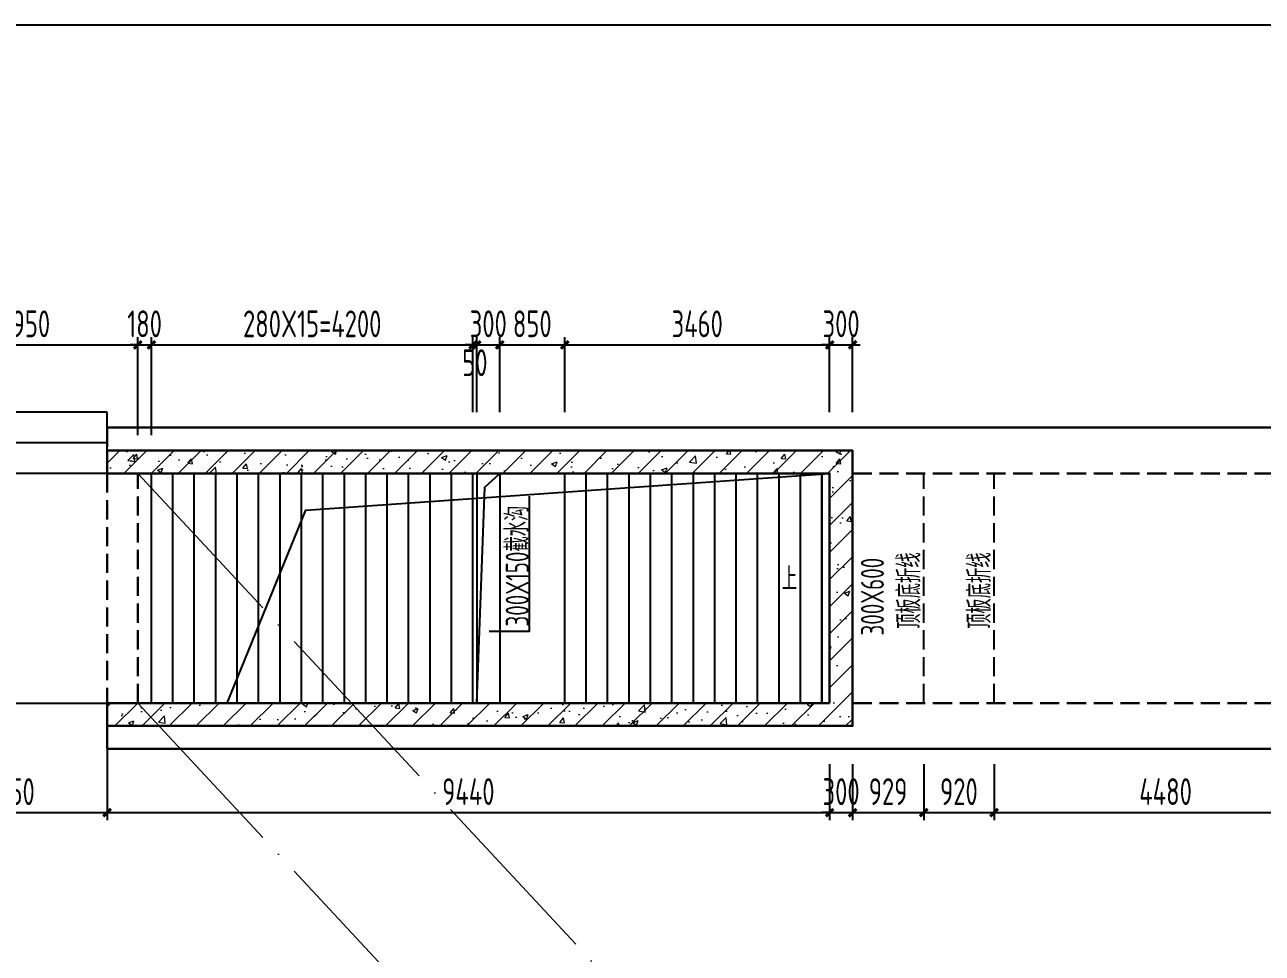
# Model space of a CAD drawing. Header units: millimetres. Extents: x -897614 to 191467, y -439928 to 101803.
# Drawn here: x -421766 to -405598, y -116522 to -104387 of the extents above; entities that cross this region are included whole.
import ezdxf

# ---------------------------------------------------------------- set-up
doc = ezdxf.new("R2010")
doc.units = ezdxf.units.MM
doc.header["$LTSCALE"] = 1000
for name, pattern in [('ACAD_ISO04W100', [30, 24, -3, 0, -3]), ('DASH', [0.35, 0.25, -0.1]), ('DASHED', [19.05, 12.7, -6.35])]:
    doc.linetypes.add(name, pattern=pattern)
for name, color, linetype, lineweight in [('Beam', 4, 'DASHED', 25), ('DOTE', 8, 'ACAD_ISO04W100', 9), ('PUB_HATCH', 8, 'Continuous', 18), ('WALL', 6, 'Continuous', 30)]:
    doc.layers.add(name, color=color, linetype=linetype, lineweight=lineweight)
for name, color, linetype in [('DIM_LEAD', 3, 'Continuous'), ('DIM_SYMB', 3, 'Continuous'), ('gps', 233, 'Continuous'), ('JG_TEXT', 7, 'Continuous'), ('KD', 7, 'Continuous'), ('PUB_TEXT', 7, 'Continuous'), ('STAIR', 2, 'Continuous'), ('ZDX', 7, 'DASH')]:
    doc.layers.add(name, color=color, linetype=linetype)
doc.layers.add('DY', color=1, linetype='Continuous', plot=False)
doc.styles.add('TSSD', font='tssdeng.shx', dxfattribs={"width": 0.7, "bigfont": 'tssdchn.shx'})
doc.dimstyles.new('TSD', dxfattribs={"dimtxt": 350, "dimasz": 100, "dimexe": 100, "dimexo": 200, "dimgap": 100, "dimtad": 1, "dimdec": 0, "dimzin": 0, "dimdsep": 46, "dimtxsty": 'TSSD', "dimblk": 'ARCHTICK', "dimcen": 0.09, "dimclrt": 7, "dimazin": 2, "dimtfac": 1, "dimtdec": 0, "dimtix": 1, "dimtmove": 2, "dimatfit": 3, "dimfxl": 0, "dimtolj": 1, "dimtzin": 0, "dimarcsym": 0})

# ---------------------------------------------------------------- blocks, each defined once
blk = doc.blocks.new('_ArchTick')
at = {"color": 0, "linetype": 'ByBlock', "const_width": 0.4}
blk.add_lwpolyline([(-0.5, -0.5), (0.5, 0.5)], dxfattribs=at)
blk = doc.blocks.new('*D1444')
at = {"layer": 'Defpoints', "color": 0, "transparency": 16777216}
for p in [(-423240, -113252), (-420690, -113552), (-420690, -114684)]:
    blk.add_point(p, dxfattribs=at)
at = {"layer": 'DIM_LEAD', "color": 0, "lineweight": -2, "transparency": 16777216}
for p, q in [((-423240, -113452), (-423240, -114784)), ((-420690, -113752), (-420690, -114784)), ((-423240, -114684), (-420690, -114684))]:
    blk.add_line(p, q, dxfattribs=at)
at = {"layer": 'DIM_LEAD', "color": 0, "lineweight": -2, "transparency": 16777216, "xscale": 100, "yscale": 100, "zscale": 100, "rotation": 180}
blk.add_blockref('_ArchTick', (-423240, -114684), dxfattribs=at)
at = {"layer": 'DIM_LEAD', "color": 0, "lineweight": -2, "transparency": 16777216, "xscale": 100, "yscale": 100, "zscale": 100}
blk.add_blockref('_ArchTick', (-420690, -114684), dxfattribs=at)
at = {"layer": 'DIM_LEAD', "color": 7, "transparency": 16777216, "insert": (-421965, -114409), "char_height": 350, "attachment_point": 5, "style": 'TSSD'}
blk.add_mtext('\\A1;2550', dxfattribs=at)
blk = doc.blocks.new('*D1445')
at = {"layer": 'Defpoints', "color": 0, "transparency": 16777216}
for p in [(-420690, -113851, 0), (-411250, -113851), (-411250, -114684)]:
    blk.add_point(p, dxfattribs=at)
at = {"layer": 'DIM_LEAD', "color": 0, "lineweight": -2, "transparency": 16777216}
for p, q in [((-420690, -114051), (-420690, -114784)), ((-411250, -114051), (-411250, -114784)), ((-420690, -114684), (-411250, -114684))]:
    blk.add_line(p, q, dxfattribs=at)
at = {"layer": 'DIM_LEAD', "color": 0, "lineweight": -2, "transparency": 16777216, "xscale": 100, "yscale": 100, "zscale": 100, "rotation": 180}
blk.add_blockref('_ArchTick', (-420690, -114684), dxfattribs=at)
at = {"layer": 'DIM_LEAD', "color": 0, "lineweight": -2, "transparency": 16777216, "xscale": 100, "yscale": 100, "zscale": 100}
blk.add_blockref('_ArchTick', (-411250, -114684), dxfattribs=at)
at = {"layer": 'DIM_LEAD', "color": 7, "transparency": 16777216, "insert": (-415970, -114409), "char_height": 350, "attachment_point": 5, "style": 'TSSD'}
blk.add_mtext('\\A1;9440', dxfattribs=at)
blk = doc.blocks.new('*D1446')
at = {"layer": 'Defpoints', "color": 0, "transparency": 16777216}
for p in [(-410021, -113851), (-409101, -113851, 0), (-409101, -114684)]:
    blk.add_point(p, dxfattribs=at)
at = {"layer": 'DIM_LEAD', "color": 0, "lineweight": -2, "transparency": 16777216}
for p, q in [((-410021, -114051), (-410021, -114784)), ((-409101, -114051), (-409101, -114784)), ((-410021, -114684), (-409101, -114684))]:
    blk.add_line(p, q, dxfattribs=at)
at = {"layer": 'DIM_LEAD', "color": 0, "lineweight": -2, "transparency": 16777216, "xscale": 100, "yscale": 100, "zscale": 100, "rotation": 180}
blk.add_blockref('_ArchTick', (-410021, -114684), dxfattribs=at)
at = {"layer": 'DIM_LEAD', "color": 0, "lineweight": -2, "transparency": 16777216, "xscale": 100, "yscale": 100, "zscale": 100}
blk.add_blockref('_ArchTick', (-409101, -114684), dxfattribs=at)
at = {"layer": 'DIM_LEAD', "color": 7, "transparency": 16777216, "insert": (-409561, -114409), "char_height": 350, "attachment_point": 5, "style": 'TSSD'}
blk.add_mtext('\\A1;920', dxfattribs=at)
blk = doc.blocks.new('*D1447')
at = {"layer": 'Defpoints', "color": 0, "transparency": 16777216}
for p in [(-409101, -113851, 0), (-404621, -113851, 0), (-404621, -114684)]:
    blk.add_point(p, dxfattribs=at)
at = {"layer": 'DIM_LEAD', "color": 0, "lineweight": -2, "transparency": 16777216}
for p, q in [((-409101, -114051), (-409101, -114784)), ((-404621, -114051), (-404621, -114784)), ((-409101, -114684), (-404621, -114684))]:
    blk.add_line(p, q, dxfattribs=at)
at = {"layer": 'DIM_LEAD', "color": 0, "lineweight": -2, "transparency": 16777216, "xscale": 100, "yscale": 100, "zscale": 100, "rotation": 180}
blk.add_blockref('_ArchTick', (-409101, -114684), dxfattribs=at)
at = {"layer": 'DIM_LEAD', "color": 0, "lineweight": -2, "transparency": 16777216, "xscale": 100, "yscale": 100, "zscale": 100}
blk.add_blockref('_ArchTick', (-404621, -114684), dxfattribs=at)
at = {"layer": 'DIM_LEAD', "color": 7, "transparency": 16777216, "insert": (-406861, -114409), "char_height": 350, "attachment_point": 5, "style": 'TSSD'}
blk.add_mtext('\\A1;4480', dxfattribs=at)
blk = doc.blocks.new('*D1456')
at = {"layer": 'Defpoints', "color": 0, "transparency": 16777216}
for p in [(-420290, -108571), (-423240, -109452), (-420290, -109952, 0)]:
    blk.add_point(p, dxfattribs=at)
at = {"layer": 'DIM_LEAD', "color": 0, "lineweight": -2, "transparency": 16777216}
for p, q in [((-423240, -109252), (-423240, -108471)), ((-420290, -109752), (-420290, -108471)), ((-423240, -108571), (-420290, -108571))]:
    blk.add_line(p, q, dxfattribs=at)
at = {"layer": 'DIM_LEAD', "color": 0, "lineweight": -2, "transparency": 16777216, "xscale": 100, "yscale": 100, "zscale": 100, "rotation": 180}
blk.add_blockref('_ArchTick', (-423240, -108571), dxfattribs=at)
at = {"layer": 'DIM_LEAD', "color": 0, "lineweight": -2, "transparency": 16777216, "xscale": 100, "yscale": 100, "zscale": 100}
blk.add_blockref('_ArchTick', (-420290, -108571), dxfattribs=at)
at = {"layer": 'DIM_LEAD', "color": 7, "transparency": 16777216, "insert": (-421765, -108296), "char_height": 350, "attachment_point": 5, "style": 'TSSD'}
blk.add_mtext('\\A1;2950', dxfattribs=at)
blk = doc.blocks.new('*D1457')
at = {"layer": 'Defpoints', "color": 0, "transparency": 16777216}
for p in [(-415910, -108571), (-415910, -109652, 0), (-420110, -109952, 0)]:
    blk.add_point(p, dxfattribs=at)
at = {"layer": 'DIM_LEAD', "color": 0, "lineweight": -2, "transparency": 16777216}
for p, q in [((-420110, -109752), (-420110, -108471)), ((-415910, -109452), (-415910, -108471)), ((-420110, -108571), (-415910, -108571))]:
    blk.add_line(p, q, dxfattribs=at)
at = {"layer": 'DIM_LEAD', "color": 0, "lineweight": -2, "transparency": 16777216, "xscale": 100, "yscale": 100, "zscale": 100, "rotation": 180}
blk.add_blockref('_ArchTick', (-420110, -108571), dxfattribs=at)
at = {"layer": 'DIM_LEAD', "color": 0, "lineweight": -2, "transparency": 16777216, "xscale": 100, "yscale": 100, "zscale": 100}
blk.add_blockref('_ArchTick', (-415910, -108571), dxfattribs=at)
at = {"layer": 'DIM_LEAD', "color": 7, "transparency": 16777216, "insert": (-418010, -108296), "char_height": 350, "attachment_point": 5, "style": 'TSSD'}
blk.add_mtext('\\A1;280X15=4200', dxfattribs=at)
blk = doc.blocks.new('*D1458')
at = {"layer": 'Defpoints', "color": 0, "transparency": 16777216}
for p in [(-415860, -108571), (-415910, -109652, 0), (-415860, -109652, 0)]:
    blk.add_point(p, dxfattribs=at)
at = {"layer": 'DIM_LEAD', "color": 0, "lineweight": -2, "transparency": 16777216}
for p, q in [((-415910, -109452), (-415910, -108471)), ((-415860, -109452), (-415860, -108471)), ((-415910, -108571), (-416010, -108571)), ((-415910, -108571), (-415860, -108571)), ((-415860, -108571), (-415760, -108571))]:
    blk.add_line(p, q, dxfattribs=at)
at = {"layer": 'DIM_LEAD', "color": 0, "lineweight": -2, "transparency": 16777216, "xscale": 100, "yscale": 100, "zscale": 100}
blk.add_blockref('_ArchTick', (-415910, -108571), dxfattribs=at)
at = {"layer": 'DIM_LEAD', "color": 0, "lineweight": -2, "transparency": 16777216, "xscale": 100, "yscale": 100, "zscale": 100, "rotation": 180}
blk.add_blockref('_ArchTick', (-415860, -108571), dxfattribs=at)
at = {"layer": 'DIM_LEAD', "color": 7, "transparency": 16777216, "insert": (-415885, -108804), "char_height": 350, "attachment_point": 5, "style": 'TSSD'}
blk.add_mtext('\\A1;50', dxfattribs=at)
blk = doc.blocks.new('*D1459')
at = {"layer": 'Defpoints', "color": 0, "transparency": 16777216}
for p in [(-411250, -113851), (-410950, -113851, 0), (-410950, -114684)]:
    blk.add_point(p, dxfattribs=at)
at = {"layer": 'DIM_LEAD', "color": 0, "lineweight": -2, "transparency": 16777216}
for p, q in [((-411250, -114051), (-411250, -114784)), ((-410950, -114051), (-410950, -114784)), ((-411250, -114684), (-411350, -114684)), ((-411250, -114684), (-410950, -114684)), ((-410950, -114684), (-410850, -114684))]:
    blk.add_line(p, q, dxfattribs=at)
at = {"layer": 'DIM_LEAD', "color": 0, "lineweight": -2, "transparency": 16777216, "xscale": 100, "yscale": 100, "zscale": 100}
blk.add_blockref('_ArchTick', (-411250, -114684), dxfattribs=at)
at = {"layer": 'DIM_LEAD', "color": 0, "lineweight": -2, "transparency": 16777216, "xscale": 100, "yscale": 100, "zscale": 100, "rotation": 180}
blk.add_blockref('_ArchTick', (-410950, -114684), dxfattribs=at)
at = {"layer": 'DIM_LEAD', "color": 7, "transparency": 16777216, "insert": (-411100, -114409), "char_height": 350, "attachment_point": 5, "style": 'TSSD'}
blk.add_mtext('\\A1;300', dxfattribs=at)
blk = doc.blocks.new('*D1460')
at = {"layer": 'Defpoints', "color": 0, "transparency": 16777216}
for p in [(-410950, -113851, 0), (-410021, -113851), (-410021, -114684)]:
    blk.add_point(p, dxfattribs=at)
at = {"layer": 'DIM_LEAD', "color": 0, "lineweight": -2, "transparency": 16777216}
for p, q in [((-410950, -114051), (-410950, -114784)), ((-410021, -114051), (-410021, -114784)), ((-410950, -114684), (-410021, -114684))]:
    blk.add_line(p, q, dxfattribs=at)
at = {"layer": 'DIM_LEAD', "color": 0, "lineweight": -2, "transparency": 16777216, "xscale": 100, "yscale": 100, "zscale": 100, "rotation": 180}
blk.add_blockref('_ArchTick', (-410950, -114684), dxfattribs=at)
at = {"layer": 'DIM_LEAD', "color": 0, "lineweight": -2, "transparency": 16777216, "xscale": 100, "yscale": 100, "zscale": 100}
blk.add_blockref('_ArchTick', (-410021, -114684), dxfattribs=at)
at = {"layer": 'DIM_LEAD', "color": 7, "transparency": 16777216, "insert": (-410486, -114409), "char_height": 350, "attachment_point": 5, "style": 'TSSD'}
blk.add_mtext('\\A1;929', dxfattribs=at)
blk = doc.blocks.new('*D1461')
at = {"layer": 'Defpoints', "color": 0, "transparency": 16777216}
for p in [(-415560, -108571), (-415860, -109652, 0), (-415560, -109652, 0)]:
    blk.add_point(p, dxfattribs=at)
at = {"layer": 'DIM_LEAD', "color": 0, "lineweight": -2, "transparency": 16777216}
for p, q in [((-415860, -109452), (-415860, -108471)), ((-415560, -109452), (-415560, -108471)), ((-415860, -108571), (-415960, -108571)), ((-415860, -108571), (-415560, -108571)), ((-415560, -108571), (-415460, -108571))]:
    blk.add_line(p, q, dxfattribs=at)
at = {"layer": 'DIM_LEAD', "color": 0, "lineweight": -2, "transparency": 16777216, "xscale": 100, "yscale": 100, "zscale": 100}
blk.add_blockref('_ArchTick', (-415860, -108571), dxfattribs=at)
at = {"layer": 'DIM_LEAD', "color": 0, "lineweight": -2, "transparency": 16777216, "xscale": 100, "yscale": 100, "zscale": 100, "rotation": 180}
blk.add_blockref('_ArchTick', (-415560, -108571), dxfattribs=at)
at = {"layer": 'DIM_LEAD', "color": 7, "transparency": 16777216, "insert": (-415710, -108296), "char_height": 350, "attachment_point": 5, "style": 'TSSD'}
blk.add_mtext('\\A1;300', dxfattribs=at)
blk = doc.blocks.new('*D1462')
at = {"layer": 'Defpoints', "color": 0, "transparency": 16777216}
for p in [(-414710, -108571), (-415560, -109652, 0), (-414710, -109652, 0)]:
    blk.add_point(p, dxfattribs=at)
at = {"layer": 'DIM_LEAD', "color": 0, "lineweight": -2, "transparency": 16777216}
for p, q in [((-415560, -109452), (-415560, -108471)), ((-414710, -109452), (-414710, -108471)), ((-415560, -108571), (-414710, -108571))]:
    blk.add_line(p, q, dxfattribs=at)
at = {"layer": 'DIM_LEAD', "color": 0, "lineweight": -2, "transparency": 16777216, "xscale": 100, "yscale": 100, "zscale": 100, "rotation": 180}
blk.add_blockref('_ArchTick', (-415560, -108571), dxfattribs=at)
at = {"layer": 'DIM_LEAD', "color": 0, "lineweight": -2, "transparency": 16777216, "xscale": 100, "yscale": 100, "zscale": 100}
blk.add_blockref('_ArchTick', (-414710, -108571), dxfattribs=at)
at = {"layer": 'DIM_LEAD', "color": 7, "transparency": 16777216, "insert": (-415135, -108296), "char_height": 350, "attachment_point": 5, "style": 'TSSD'}
blk.add_mtext('\\A1;850', dxfattribs=at)
blk = doc.blocks.new('*D1463')
at = {"layer": 'Defpoints', "color": 0, "transparency": 16777216}
for p in [(-411250, -108571), (-414710, -109652, 0), (-411250, -109652)]:
    blk.add_point(p, dxfattribs=at)
at = {"layer": 'DIM_LEAD', "color": 0, "lineweight": -2, "transparency": 16777216}
for p, q in [((-414710, -109452), (-414710, -108471)), ((-411250, -109452), (-411250, -108471)), ((-414710, -108571), (-411250, -108571))]:
    blk.add_line(p, q, dxfattribs=at)
at = {"layer": 'DIM_LEAD', "color": 0, "lineweight": -2, "transparency": 16777216, "xscale": 100, "yscale": 100, "zscale": 100, "rotation": 180}
blk.add_blockref('_ArchTick', (-414710, -108571), dxfattribs=at)
at = {"layer": 'DIM_LEAD', "color": 0, "lineweight": -2, "transparency": 16777216, "xscale": 100, "yscale": 100, "zscale": 100}
blk.add_blockref('_ArchTick', (-411250, -108571), dxfattribs=at)
at = {"layer": 'DIM_LEAD', "color": 7, "transparency": 16777216, "insert": (-412980, -108296), "char_height": 350, "attachment_point": 5, "style": 'TSSD'}
blk.add_mtext('\\A1;3460', dxfattribs=at)
blk = doc.blocks.new('*D1193')
at = {"layer": 'Defpoints', "color": 0, "transparency": 16777216}
for p in [(-420110, -108571), (-420290, -109952, 0), (-420110, -109952)]:
    blk.add_point(p, dxfattribs=at)
at = {"layer": 'DIM_LEAD', "color": 0, "lineweight": -2, "transparency": 16777216}
for p, q in [((-420290, -109752), (-420290, -108471)), ((-420110, -109752), (-420110, -108471)), ((-420290, -108571), (-420390, -108571)), ((-420290, -108571), (-420110, -108571)), ((-420110, -108571), (-420010, -108571))]:
    blk.add_line(p, q, dxfattribs=at)
at = {"layer": 'DIM_LEAD', "color": 0, "lineweight": -2, "transparency": 16777216, "xscale": 100, "yscale": 100, "zscale": 100}
blk.add_blockref('_ArchTick', (-420290, -108571), dxfattribs=at)
at = {"layer": 'DIM_LEAD', "color": 0, "lineweight": -2, "transparency": 16777216, "xscale": 100, "yscale": 100, "zscale": 100, "rotation": 180}
blk.add_blockref('_ArchTick', (-420110, -108571), dxfattribs=at)
at = {"layer": 'DIM_LEAD', "color": 7, "transparency": 16777216, "insert": (-420200, -108296), "char_height": 350, "attachment_point": 5, "style": 'TSSD'}
blk.add_mtext('\\A1;180', dxfattribs=at)
blk = doc.blocks.new('*D1801')
at = {"layer": 'Defpoints', "color": 0, "transparency": 16777216}
for p in [(-410950, -108571), (-411250, -109652), (-410950, -109652, 0)]:
    blk.add_point(p, dxfattribs=at)
at = {"layer": 'DIM_LEAD', "color": 0, "lineweight": -2, "transparency": 16777216}
for p, q in [((-411250, -109452), (-411250, -108471)), ((-410950, -109452), (-410950, -108471)), ((-411250, -108571), (-411350, -108571)), ((-411250, -108571), (-410950, -108571)), ((-410950, -108571), (-410850, -108571))]:
    blk.add_line(p, q, dxfattribs=at)
at = {"layer": 'DIM_LEAD', "color": 0, "lineweight": -2, "transparency": 16777216, "xscale": 100, "yscale": 100, "zscale": 100}
blk.add_blockref('_ArchTick', (-411250, -108571), dxfattribs=at)
at = {"layer": 'DIM_LEAD', "color": 0, "lineweight": -2, "transparency": 16777216, "xscale": 100, "yscale": 100, "zscale": 100, "rotation": 180}
blk.add_blockref('_ArchTick', (-410950, -108571), dxfattribs=at)
at = {"layer": 'DIM_LEAD', "color": 7, "transparency": 16777216, "insert": (-411100, -108296), "char_height": 350, "attachment_point": 5, "style": 'TSSD'}
blk.add_mtext('\\A1;300', dxfattribs=at)

msp = doc.modelspace()

# ---------------------------------------------------------------- hatches: boundary and pattern name
at = {"layer": 'PUB_HATCH'}
h = msp.add_hatch(dxfattribs=at)
h.set_pattern_fill('钢筋混凝土', color=256, scale=100)
h.set_pattern_definition([(45, (-361136.4, -52332.7), (-176.7767, 176.7767), []), (50, (-361136.4, -52332.7), (717.26, -62.752), [75, -825]), (355, (-361136.4, -52332.7), (-138.7513, 752.192), [60, -660]), (100.4514, (-361076.6, -52337.9), (578.5094, 689.4395), [63.74, -701.142]), (46.1842, (-361136.4, -52132.7), (1067.241, -165.519), [112.5, -1237.5]), (96.6356, (-361047.5, -52146.5), (934.663, 974.118), [95.61, -1051.713]), (351.1842, (-361136.4, -52132.7), (934.662, 974.119), [90, -990]), (21, (-361036.4, -52182.7), (596.907, -402.619), [75, -825]), (326, (-361036.4, -52182.7), (243.3153, 725.15), [60, -660]), (71.4514, (-360986.65, -52216.25), (840.2226, 322.5305), [63.74, -701.142]), (37.5, (-361136.4, -52332.7), (12.15986, 332.89385), [0, -652, 0, -670, 0, -662.5]), (7.5, (-361136.4, -52332.7), (263.0695, 394.4117), [0, -382, 0, -637, 0, -252.5]), (327.5, (-361359.4, -52332.7), (533.8224, -22.5549), [0, -250, 0, -780, 0, -1035]), (317.5, (-361459.4, -52332.7), (583.1862, 100.105), [0, -325, 0, -518, 0, -735])])
h.paths.add_polyline_path([(-411250.40181, -113251.50067), (-411250.40174, -110251.50104), (-420690.40241, -110251.50109), (-420690.40241, -109951.50109), (-410950.4024, -109951.50104), (-410950.40248, -113551.50067), (-420690.40241, -113551.50072), (-420690.40241, -113251.50072)])

# ---------------------------------------------------------------- linework, layer by layer
at = {"layer": 'Beam'}
msp.add_line((-411250.40241, -110251.50104), (-411250.40247, -113251.50073), dxfattribs=at)
at = {"layer": 'DIM_SYMB'}
msp.add_lwpolyline([(-411998.03947, -111674.1944, 0, 0, 0), (-417317.84289, -111674.19439, 160, 0, 0), (-417826.95347, -111674.19433, 0, 0, 0)], format="xyseb", dxfattribs=at)
at = {"layer": 'DOTE', "ltscale": 0.1}
for p, q in [((-420290.40234, -110251.5054, 0), (-410378.62731, -120903.25492, 0)), ((-420290.40241, -113251.50072, 0), (-410378.62738, -123903.25024, 0))]:
    msp.add_line(p, q, dxfattribs=at)
at = {"layer": 'DY'}
msp.add_lwpolyline([(-366322.80596, -146387.41598), (-440572.80596, -146387.41598), (-440572.80596, -104387.41598), (-366322.80596, -104387.41598)], close=True, dxfattribs=at)
at = {"layer": 'gps', "color": 7}
msp.add_lwpolyline([(-415174.61566, -110549.98286), (-415174.61566, -112315.16416), (-415699.72069, -112315.16416)], dxfattribs=at)
at = {"layer": 'KD'}
for p, q in [((-415860.40241, -110251.50109), (-415860.40241, -113251.50072)), ((-415560.40241, -110251.50109, 0), (-415560.40241, -113251.50072, 0))]:
    msp.add_line(p, q, dxfattribs=at)
at = {"layer": 'KD', "elevation": 0}
msp.add_lwpolyline([(-419123.18301, -113251.50057), (-418095.48322, -110732.4688), (-411250.40241, -110251.50109)], dxfattribs=at)
at = {"layer": 'KD'}
msp.add_lwpolyline([(-415860.40241, -113251.50072), (-415754.82662, -110432.58486), (-415560.40241, -110251.50109)], dxfattribs=at)
at = {"layer": 'PUB_HATCH'}
msp.add_lwpolyline([(-420690.40241, -113551.50072), (-420690.40241, -113251.50072), (-411250.40247, -113251.50094), (-411250.40174, -110251.50104), (-420690.40241, -110251.50109), (-420690.40241, -109951.50109), (-410950.4024, -109951.50104), (-410950.40238, -113551.50067)], close=True, dxfattribs=at)
at = {"layer": 'STAIR'}
for p, q in [((-420690.40241, -109451.50109, 0), (-424040.40243, -109451.50109)), ((-420690.40241, -109951.50109, 0), (-420690.40241, -109451.50109, 0)), ((-420690.40241, -109851.50109, 0), (-423640.40242, -109851.50109)), ((-420690.40241, -110251.50109, 0), (-423240.40241, -110251.50109)), ((-420110.40241, -113251.50072, 0), (-420110.40241, -110251.50109, 0)), ((-419830.40241, -113251.50072, 0), (-419830.40241, -110251.50109, 0)), ((-419550.40241, -113251.50072, 0), (-419550.40241, -110251.50109, 0)), ((-419270.40241, -113251.50072, 0), (-419270.40241, -110251.50109, 0)), ((-418990.40241, -113251.50072, 0), (-418990.40241, -110251.50109, 0)), ((-418710.40241, -113251.50072), (-418710.40241, -110251.50109)), ((-418430.40241, -113251.50072), (-418430.40241, -110251.50109)), ((-418150.40241, -113251.50072, 0), (-418150.40241, -110251.50109, 0)), ((-417870.40241, -113251.50072, 0), (-417870.40241, -110251.50109, 0)), ((-417590.40241, -113251.50072, 0), (-417590.40241, -110251.50109, 0)), ((-417310.40241, -113251.50072, 0), (-417310.40241, -110251.50109, 0)), ((-417030.40241, -113251.50072, 0), (-417030.40241, -110251.50109, 0)), ((-416750.40241, -113251.50072), (-416750.40241, -110251.50109)), ((-416470.40241, -113251.50072, 0), (-416470.40241, -110251.50109, 0)), ((-416190.40241, -113251.50072), (-416190.40241, -110251.50109)), ((-415910.40241, -113251.50072, 0), (-415910.40241, -110251.50109, 0)), ((-414710.40241, -113251.50072, 0), (-414710.40241, -110251.50109, 0)), ((-414430.40241, -113251.50072, 0), (-414430.40241, -110251.50109, 0)), ((-414150.40241, -113251.50072), (-414150.40241, -110251.50109)), ((-413870.40241, -113251.50072, 0), (-413870.40241, -110251.50109, 0)), ((-413590.40241, -113251.50072), (-413590.40241, -110251.50109)), ((-413310.40241, -113251.50072, 0), (-413310.40241, -110251.50109, 0)), ((-413030.40241, -113251.50072), (-413030.40241, -110251.50109)), ((-412750.40241, -113251.50072, 0), (-412750.40241, -110251.50109, 0)), ((-412470.40241, -113251.50072, 0), (-412470.40241, -110251.50109, 0)), ((-412190.40241, -113251.50072), (-412190.40241, -110251.50109)), ((-411910.40241, -113251.50072, 0), (-411910.40241, -110251.50109, 0)), ((-411630.40241, -113251.50072, 0), (-411630.40241, -110251.50109, 0)), ((-411350.40241, -113251.50072, 0), (-411350.40241, -110251.50109, 0)), ((-424040.40231, -113251.50072), (-420690.40241, -113251.50072, 0))]:
    msp.add_line(p, q, dxfattribs=at)
at = {"layer": 'STAIR', "elevation": 0}
msp.add_lwpolyline([(-420110.40241, -110251.50109), (-411350.40241, -110251.50109), (-411350.40241, -113251.50072), (-420110.40241, -113251.50072)], close=True, dxfattribs=at)
at = {"layer": 'WALL'}
for p, q in [((-420690.40241, -109651.52211, 0), (-398609.89799, -109651.52155, 0)), ((-420690.40243, -113551.50072, 0), (-420690.40243, -113851.47912, 0)), ((-420690.40243, -113851.47912, 0), (-399660.40239, -113851.4802, 0))]:
    msp.add_line(p, q, dxfattribs=at)
at = {"layer": 'WALL', "linetype": 'DASH'}
for p, q in [((-420690.40241, -109651.52211, 0), (-420690.40241, -109951.50109, 0)), ((-410950.40241, -110251.50111), (-398609.89799, -110251.50118, 0)), ((-410950.40247, -113251.50073), (-398609.89799, -113251.50096, 0))]:
    msp.add_line(p, q, dxfattribs=at)
at = {"layer": 'WALL'}
msp.add_lwpolyline([(-411250.40181, -113251.50067), (-411250.40174, -110251.50104), (-420690.40241, -110251.50109), (-420690.40241, -109951.50109), (-410950.4024, -109951.50104), (-410950.40248, -113551.50067), (-420690.40241, -113551.50072), (-420690.40241, -113251.50072), (-411250.40181, -113251.50067)], dxfattribs=at)
at = {"layer": 'WALL', "linetype": 'DASH', "elevation": 0}
msp.add_lwpolyline([(-420290.40241, -110251.50109), (-420690.40203, -110251.50109), (-420690.40203, -113251.50072), (-420290.40241, -113251.50072)], close=True, dxfattribs=at)
at = {"layer": 'ZDX'}
for p, q in [((-410021.06374, -113251.50078), (-410021.06374, -110251.50108)), ((-409101.06374, -113251.50078, 0), (-409101.06374, -110251.50109, 0))]:
    msp.add_line(p, q, dxfattribs=at)

# ---------------------------------------------------------------- texts
at = {"layer": 'DIM_SYMB', "style": 'TSSD', "width": 0.7}
msp.add_text('上', height=300, dxfattribs=at).set_placement((-411873.87214, -111780.04253))
at = {"layer": 'gps', "color": 7, "style": 'TSSD', "width": 0.7}
msp.add_text('300X150截水沟', height=300, rotation=90, dxfattribs=at).set_placement((-415181.44045, -112251.74795, 0))
at = {"layer": 'JG_TEXT', "style": 'TSSD', "width": 0.7}
msp.add_text('300X600', height=300, rotation=90, dxfattribs=at).set_placement((-410541.09493, -112369.03033))
at = {"layer": 'PUB_TEXT', "style": 'TSSD', "width": 0.7}
for p in [(-410062.41952, -112281.37617), (-409142.41952, -112281.37617, 0)]:
    msp.add_text('顶板底折线', height=300, rotation=90, dxfattribs=at).set_placement(p)

# ---------------------------------------------------------------- dimensions: what is measured, and where the dimension line sits
at = {"layer": 'DIM_LEAD'}
for base, p1, p2, picture, middle in [((-420290.40241, -108571.17016), (-423240.40241, -109451.50109), (-420290.40241, -109951.50109, 0), '*D1456', (-421765.40241, -108296.17016)), ((-420110.40241, -108571.17016), (-420290.40241, -109951.50109, 0), (-420110.40241, -109951.50109), '*D1193', (-420200.40241, -108296.17016)), ((-415560.40241, -108571.17016), (-415860.40241, -109651.52198, 0), (-415560.40241, -109651.522, 0), '*D1461', (-415710.40241, -108296.17016)), ((-414710.40241, -108571.17016), (-415560.40241, -109651.522, 0), (-414710.40241, -109651.52198, 0), '*D1462', (-415135.40241, -108296.17016)), ((-411250.40172, -108571.17016), (-414710.40241, -109651.52198, 0), (-411250.40172, -109651.52189), '*D1463', (-412980.40206, -108296.17016)), ((-410950.4024, -108571.17016), (-411250.40172, -109651.52189), (-410950.4024, -109651.52186, 0), '*D1801', (-411100.40206, -108296.17016)), ((-420690.40241, -114684.02105), (-423240.40232, -113251.50072), (-420690.40241, -113551.50072), '*D1444', (-421965.40236, -114409.02105)), ((-411250.40247, -114684.02105), (-420690.4024, -113851.47912, 0), (-411250.40247, -113851.47964), '*D1445', (-415970.40244, -114409.02105)), ((-410950.40248, -114684.02105), (-411250.40247, -113851.47964), (-410950.40248, -113851.47959, 0), '*D1459', (-411100.40248, -114409.02105)), ((-410021.06374, -114684.02105), (-410950.40248, -113851.47959, 0), (-410021.06374, -113851.47964), '*D1460', (-410485.73311, -114409.02105)), ((-409101.06374, -114684.02105), (-410021.06374, -113851.47964), (-409101.06374, -113851.47969, 0), '*D1446', (-409561.06374, -114409.02105)), ((-404621.06374, -114684.02105), (-409101.06374, -113851.47969, 0), (-404621.06374, -113851.47994, 0), '*D1447', (-406861.06374, -114409.02105))]:
    dim = msp.add_linear_dim(base=base, p1=p1, p2=p2, dimstyle='TSD', override={"dimfxl": 250}, dxfattribs=at)
    dim.commit()
    dim.dimension.update_dxf_attribs({"geometry": picture, "text_midpoint": middle})
dim = msp.add_linear_dim(base=(-415910.40241, -108571.17016), p1=(-420110.40241, -109951.50109, 0), p2=(-415910.40241, -109651.52201, 0), text='280X15=<>', dimstyle='TSD', override={"dimfxl": 250}, dxfattribs=at)
dim.commit()
dim.dimension.update_dxf_attribs({"geometry": '*D1457', "text_midpoint": (-418010.40241, -108296.17016)})
dim = msp.add_linear_dim(base=(-415860.40241, -108571.17016), p1=(-415910.40241, -109651.52201, 0), p2=(-415860.40241, -109651.52198, 0), dimstyle='TSD', override={"dimfxl": 250}, dxfattribs=at)
dim.commit()
dim.dimension.update_dxf_attribs({"geometry": '*D1458', "text_midpoint": (-415885.40241, -108804.38679), "dimtype": 160})

doc.saveas('drawing.dxf')
